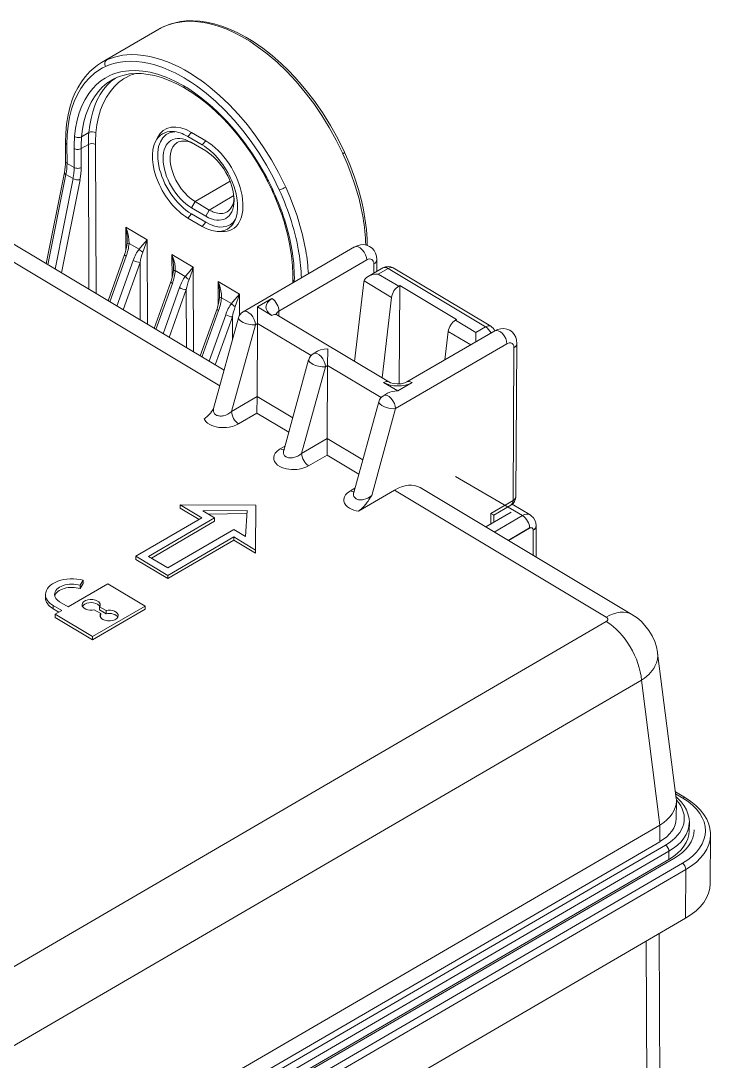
# Model space of a CAD drawing. Header units: inches. Extents: x 47316 to 59086, y 3141 to 11743.
# Drawn here: x 52944.8 to 52978.5, y 10163.8 to 10214.4 of the extents above; entities that cross this region are included whole.
import ezdxf

# ---------------------------------------------------------------- set-up
doc = ezdxf.new("R2010")
doc.units = ezdxf.units.IN
doc.header["$MEASUREMENT"] = 0

msp = doc.modelspace()

# ---------------------------------------------------------------- linework, layer by layer
at = {"color": 0, "lineweight": 15}
for p, q in [((52952.6, 10214.349), (52952.338, 10214.297)), ((52952.678, 10214.347), (52952.365, 10214.296)), ((52952.877, 10214.381), (52952.6, 10214.349)), ((52953, 10214.368), (52952.678, 10214.347)), ((52953.225, 10214.389), (52952.877, 10214.381)), ((52953.299, 10214.361), (52953, 10214.368)), ((52953.543, 10214.369), (52953.225, 10214.389)), ((52953.602, 10214.33), (52953.299, 10214.361)), ((52953.867, 10214.324), (52953.543, 10214.369)), ((52953.908, 10214.276), (52953.602, 10214.33)), ((52954.242, 10214.241), (52953.867, 10214.324)), ((52951.548, 10213.98), (52948.766, 10212.356)), ((52951.795, 10214.108), (52951.793, 10214.107)), ((52952.074, 10214.216), (52951.796, 10214.108)), ((52951.811, 10214.116), (52951.796, 10214.108)), ((52952.09, 10214.226), (52951.811, 10214.116)), ((52952.365, 10214.296), (52952.074, 10214.216)), ((52952.338, 10214.297), (52952.09, 10214.226)), ((52954.224, 10214.198), (52953.908, 10214.276)), ((52954.542, 10214.098), (52954.224, 10214.198)), ((52954.661, 10214.112), (52954.242, 10214.241)), ((52954.861, 10213.976), (52954.542, 10214.098)), ((52954.956, 10214), (52954.661, 10214.112)), ((52955.232, 10213.808), (52954.861, 10213.976)), ((52955.366, 10213.815), (52954.956, 10214)), ((52955.776, 10213.597), (52955.366, 10213.815)), ((52955.6, 10213.615), (52955.232, 10213.808)), ((52955.972, 10213.392), (52955.6, 10213.615)), ((52956.133, 10213.381), (52955.776, 10213.597)), ((52956.34, 10213.145), (52955.972, 10213.392)), ((52956.606, 10213.055), (52956.133, 10213.381)), ((52956.818, 10212.784), (52956.34, 10213.145)), ((52957.059, 10212.7), (52956.606, 10213.055)), ((52948.766, 10212.356), (52948.571, 10212.231)), ((52949.004, 10212.479), (52949.017, 10212.485)), ((52949.017, 10212.485), (52949.201, 10212.561)), ((52949.201, 10212.561), (52949.391, 10212.623)), ((52949.391, 10212.623), (52949.589, 10212.673)), ((52949.589, 10212.673), (52949.792, 10212.709)), ((52949.792, 10212.709), (52950.002, 10212.733)), ((52950.002, 10212.733), (52950.217, 10212.744)), ((52950.217, 10212.744), (52950.511, 10212.737)), ((52950.511, 10212.737), (52950.811, 10212.707)), ((52950.811, 10212.707), (52951.113, 10212.655)), ((52951.113, 10212.655), (52951.427, 10212.578)), ((52951.427, 10212.578), (52951.744, 10212.479)), ((52951.744, 10212.479), (52952.06, 10212.359)), ((52952.06, 10212.359), (52952.306, 10212.252)), ((52957.301, 10212.371), (52956.818, 10212.784)), ((52957.509, 10212.305), (52957.059, 10212.7)), ((52957.774, 10211.917), (52957.301, 10212.371)), ((52957.841, 10211.985), (52957.509, 10212.305)), ((52948.194, 10211.916), (52947.967, 10211.669)), ((52948.415, 10211.836), (52948.174, 10211.621)), ((52948.387, 10212.09), (52948.194, 10211.916)), ((52948.571, 10212.231), (52948.387, 10212.09)), ((52948.677, 10212.019), (52948.415, 10211.836)), ((52948.815, 10212.098), (52948.677, 10212.019)), ((52948.959, 10212.168), (52948.815, 10212.098)), ((52949.167, 10211.726), (52949.31, 10211.787)), ((52949.31, 10211.787), (52949.457, 10211.839)), ((52949.457, 10211.839), (52949.763, 10211.918)), ((52949.763, 10211.918), (52950.085, 10211.961)), ((52950.129, 10211.801), (52949.863, 10211.751)), ((52950.085, 10211.961), (52950.42, 10211.97)), ((52950.418, 10211.824), (52950.129, 10211.801)), ((52950.7, 10211.82), (52950.418, 10211.824)), ((52950.42, 10211.97), (52950.767, 10211.945)), ((52951.035, 10211.784), (52950.7, 10211.82)), ((52950.767, 10211.945), (52951.124, 10211.885)), ((52951.34, 10211.724), (52951.035, 10211.784)), ((52951.124, 10211.885), (52951.49, 10211.791)), ((52951.49, 10211.791), (52951.908, 10211.645)), ((52952.306, 10212.252), (52952.551, 10212.133)), ((52952.551, 10212.133), (52952.796, 10212.003)), ((52952.796, 10212.003), (52953.039, 10211.861)), ((52953.039, 10211.861), (52953.516, 10211.55)), ((52958.228, 10211.431), (52957.774, 10211.917)), ((52958.166, 10211.646), (52957.841, 10211.985)), ((52947.782, 10211.421), (52947.605, 10211.133)), ((52947.955, 10211.375), (52947.759, 10211.1)), ((52947.967, 10211.669), (52947.782, 10211.421)), ((52948.174, 10211.621), (52947.955, 10211.375)), ((52948.338, 10211.102), (52948.523, 10211.292)), ((52948.523, 10211.292), (52948.724, 10211.46)), ((52948.724, 10211.46), (52948.938, 10211.605)), ((52949.018, 10211.347), (52948.797, 10211.157)), ((52948.938, 10211.605), (52949.167, 10211.726)), ((52949.258, 10211.508), (52949.018, 10211.347)), ((52949.04, 10211.254), (52949.236, 10211.444)), ((52949.236, 10211.444), (52949.435, 10211.601)), ((52949.282, 10211.522), (52949.258, 10211.508)), ((52949.397, 10211.583), (52949.26, 10211.51)), ((52949.596, 10211.384), (52949.375, 10211.176)), ((52949.623, 10211.679), (52949.397, 10211.583)), ((52949.839, 10211.561), (52949.596, 10211.384)), ((52949.863, 10211.751), (52949.623, 10211.679)), ((52949.967, 10211.637), (52949.839, 10211.561)), ((52950.101, 10211.705), (52949.967, 10211.637)), ((52951.687, 10211.628), (52951.34, 10211.724)), ((52952.061, 10211.491), (52951.687, 10211.628)), ((52951.908, 10211.645), (52952.332, 10211.457)), ((52952.434, 10211.321), (52952.061, 10211.491)), ((52952.332, 10211.457), (52952.761, 10211.227)), ((52952.811, 10211.117), (52952.434, 10211.321)), ((52953.516, 10211.55), (52953.541, 10211.533)), ((52953.541, 10211.533), (52953.786, 10211.354)), ((52953.786, 10211.354), (52954.027, 10211.167)), ((52958.483, 10211.29), (52958.166, 10211.646)), ((52958.669, 10210.907), (52958.228, 10211.431)), ((52958.791, 10210.918), (52958.483, 10211.29)), ((52947.471, 10210.868), (52947.354, 10210.586)), ((52947.586, 10210.797), (52947.438, 10210.467)), ((52947.605, 10211.133), (52947.471, 10210.868)), ((52947.759, 10211.1), (52947.586, 10210.797)), ((52947.961, 10210.565), (52948.138, 10210.848)), ((52948.138, 10210.848), (52948.338, 10211.102)), ((52948.596, 10210.939), (52948.416, 10210.696)), ((52948.558, 10210.541), (52948.7, 10210.801)), ((52948.797, 10211.157), (52948.596, 10210.939)), ((52948.7, 10210.801), (52948.862, 10211.04)), ((52948.862, 10211.04), (52949.04, 10211.254)), ((52949.176, 10210.937), (52949, 10210.668)), ((52949.375, 10211.176), (52949.176, 10210.937)), ((52952.811, 10211.117), (52953.202, 10210.871)), ((52952.963, 10211.104), (52953.291, 10210.886)), ((52953.202, 10210.871), (52953.592, 10210.591)), ((52953.291, 10210.886), (52953.616, 10210.646)), ((52953.857, 10210.86), (52953.385, 10211.22)), ((52954.322, 10210.459), (52953.857, 10210.86)), ((52954.027, 10211.167), (52954.505, 10210.76)), ((52959.086, 10210.358), (52958.669, 10210.907)), ((52959.088, 10210.531), (52958.791, 10210.918)), ((52947.354, 10210.586), (52947.237, 10210.236)), ((52947.438, 10210.467), (52947.309, 10210.096)), ((52947.808, 10210.254), (52947.961, 10210.565)), ((52948.258, 10210.43), (52948.123, 10210.143)), ((52948.416, 10210.696), (52948.258, 10210.43)), ((52948.436, 10210.26), (52948.558, 10210.541)), ((52948.848, 10210.372), (52948.72, 10210.05)), ((52949, 10210.668), (52948.848, 10210.372)), ((52953.592, 10210.591), (52953.961, 10210.295)), ((52953.616, 10210.646), (52953.938, 10210.386)), ((52953.938, 10210.386), (52954.177, 10210.177)), ((52953.961, 10210.295), (52954.326, 10209.971)), ((52954.777, 10210.021), (52954.322, 10210.459)), ((52954.505, 10210.76), (52954.972, 10210.314)), ((52954.972, 10210.314), (52955.42, 10209.836)), ((52959.478, 10209.785), (52959.086, 10210.358)), ((52959.511, 10209.926), (52959.088, 10210.531)), ((52947.134, 10209.813), (52947.061, 10209.366)), ((52947.237, 10210.236), (52947.134, 10209.813)), ((52947.309, 10210.096), (52947.209, 10209.7)), ((52947.576, 10209.556), (52947.679, 10209.917)), ((52947.679, 10209.917), (52947.808, 10210.254)), ((52948.004, 10209.819), (52947.909, 10209.477)), ((52948.123, 10210.143), (52948.004, 10209.819)), ((52948.251, 10209.642), (52948.333, 10209.959)), ((52948.333, 10209.959), (52948.436, 10210.26)), ((52948.72, 10210.05), (52948.617, 10209.7)), ((52954.177, 10210.177), (52954.412, 10209.958)), ((52954.326, 10209.971), (52954.691, 10209.613)), ((52954.412, 10209.958), (52954.872, 10209.49)), ((52955.218, 10209.547), (52954.777, 10210.021)), ((52955.42, 10209.836), (52955.858, 10209.32)), ((52959.844, 10209.192), (52959.478, 10209.785)), ((52959.903, 10209.3), (52959.511, 10209.926)), ((52947.061, 10209.366), (52947.021, 10208.929)), ((52947.137, 10209.279), (52947.094, 10208.836)), ((52947.209, 10209.7), (52947.137, 10209.279)), ((52947.5, 10209.171), (52947.576, 10209.556)), ((52947.909, 10209.477), (52947.84, 10209.119)), ((52948.147, 10208.951), (52948.188, 10209.303)), ((52948.188, 10209.303), (52948.251, 10209.642)), ((52948.541, 10209.327), (52948.493, 10208.932)), ((52948.617, 10209.7), (52948.541, 10209.327)), ((52954.691, 10209.613), (52955.047, 10209.23)), ((52954.872, 10209.49), (52955.314, 10208.986)), ((52955.641, 10209.043), (52955.218, 10209.547)), ((52955.858, 10209.32), (52956.275, 10208.775)), ((52960.261, 10208.655), (52959.903, 10209.3)), ((52954.523, 10196.631), (52934.242, 10208.777)), ((52935.489, 10208.902), (52954.729, 10197.38)), ((52947.021, 10208.929), (52947.009, 10208.473)), ((52947.094, 10208.836), (52947.081, 10208.372)), ((52947.45, 10208.764), (52947.5, 10209.171)), ((52947.84, 10209.119), (52947.796, 10208.746)), ((52948.147, 10208.951), (52947.796, 10208.746)), ((52952.965, 10208.76), (52953.138, 10208.96)), ((52953.656, 10208.352), (52952.965, 10208.76)), ((52953.138, 10208.96), (52953.83, 10208.553)), ((52955.047, 10209.23), (52955.391, 10208.825)), ((52955.314, 10208.986), (52955.722, 10208.467)), ((52955.391, 10208.825), (52955.72, 10208.398)), ((52956.046, 10208.508), (52955.641, 10209.043)), ((52956.275, 10208.775), (52956.667, 10208.207)), ((52960.183, 10208.578), (52959.844, 10209.192)), ((52947.013, 10207.554), (52947.009, 10208.473)), ((52947.081, 10208.372), (52947.084, 10207.453)), ((52947.773, 10208.171), (52948.124, 10208.376)), ((52948.152, 10201.319), (52948.124, 10208.376)), ((52948.47, 10208.377), (52948.499, 10201.111)), ((52951.386, 10208.513), (52951.48, 10208.701)), ((52953.138, 10208.464), (52953.83, 10208.057)), ((52953.83, 10208.553), (52953.656, 10208.352)), ((52955.72, 10208.398), (52956.035, 10207.953)), ((52955.722, 10208.467), (52956.108, 10207.921)), ((52956.428, 10207.949), (52956.046, 10208.508)), ((52960.488, 10207.957), (52960.183, 10208.578)), ((52960.586, 10207.991), (52960.261, 10208.655)), ((52947.43, 10207.25), (52947.426, 10208.171)), ((52947.776, 10207.25), (52947.773, 10208.171)), ((52956.035, 10207.953), (52956.332, 10207.492)), ((52956.108, 10207.921), (52956.468, 10207.352)), ((52956.784, 10207.369), (52956.428, 10207.949)), ((52956.667, 10208.207), (52957.033, 10207.618)), ((52960.504, 10207.922), (52960.488, 10207.957)), ((52960.709, 10207.453), (52960.504, 10207.922)), ((52960.586, 10207.991), (52960.845, 10207.389)), ((52947.084, 10207.453), (52947.43, 10207.25)), ((52956.332, 10207.492), (52956.612, 10207.016)), ((52956.468, 10207.352), (52956.799, 10206.764)), ((52957.111, 10206.772), (52956.784, 10207.369)), ((52957.033, 10207.618), (52957.374, 10207.007)), ((52960.895, 10206.978), (52960.709, 10207.453)), ((52960.845, 10207.389), (52961.071, 10206.787)), ((52946.073, 10202.564), (52946.957, 10207.009)), ((52947.029, 10206.914), (52946.154, 10202.515)), ((52947.375, 10206.71), (52947.029, 10206.914)), ((52956.612, 10207.016), (52956.871, 10206.527)), ((52957.409, 10206.162), (52957.111, 10206.772)), ((52957.374, 10207.007), (52957.692, 10206.365)), ((52961.11, 10206.351), (52960.895, 10206.978)), ((52961.071, 10206.787), (52961.263, 10206.184)), ((52946.5, 10202.308), (52947.375, 10206.71)), ((52947.716, 10206.657), (52946.814, 10202.12)), ((52955.017, 10206.584), (52953.312, 10205.589)), ((52957.692, 10206.365), (52957.723, 10206.296)), ((52957.723, 10206.296), (52957.925, 10205.835)), ((52961.291, 10205.721), (52961.11, 10206.351)), ((52955.2, 10205.88), (52954.003, 10205.181)), ((52957.925, 10205.835), (52958.109, 10205.368)), ((52961.263, 10206.184), (52961.421, 10205.581)), ((52961.399, 10205.261), (52961.291, 10205.721)), ((52953.312, 10205.589), (52953.138, 10205.289)), ((52953.83, 10204.882), (52953.138, 10205.289)), ((52953.312, 10205.589), (52954.003, 10205.181)), ((52958.109, 10205.368), (52958.273, 10204.9)), ((52961.486, 10204.802), (52961.399, 10205.261)), ((52961.421, 10205.581), (52961.507, 10205.184)), ((52953.138, 10204.991), (52952.965, 10204.791)), ((52952.965, 10204.791), (52953.656, 10204.383)), ((52953.138, 10204.991), (52953.83, 10204.584)), ((52954.003, 10205.181), (52953.83, 10204.882)), ((52958.273, 10204.9), (52958.418, 10204.43)), ((52961.507, 10205.184), (52961.58, 10204.768)), ((52961.58, 10204.768), (52961.649, 10204.226)), ((52949.945, 10203.205), (52949.941, 10204.342)), ((52949.941, 10204.342), (52950.979, 10203.731)), ((52949.941, 10204.342), (52950.021, 10204.119)), ((52953.656, 10204.383), (52953.83, 10204.584)), ((52957.667, 10204.543), (52957.827, 10203.947)), ((52958.418, 10204.43), (52958.542, 10203.967)), ((52961.649, 10204.226), (52961.682, 10203.763)), ((52950.021, 10204.119), (52950.074, 10203.899)), ((52950.074, 10203.899), (52950.097, 10203.729)), ((52950.097, 10203.729), (52950.101, 10203.558)), ((52950.881, 10203.612), (52950.979, 10203.731)), ((52950.979, 10203.731), (52950.92, 10203.534)), ((52950.979, 10203.731), (52950.993, 10199.617)), ((52954.393, 10204.139), (52954.604, 10204.129)), ((52957.827, 10203.947), (52957.931, 10203.457)), ((52958.542, 10203.967), (52958.645, 10203.505)), ((52961.682, 10203.763), (52961.69, 10203.463)), ((52949.982, 10203.364), (52949.912, 10203.09)), ((52950.011, 10203.574), (52949.982, 10203.364)), ((52950.011, 10203.573), (52950.011, 10203.574)), ((52950.012, 10203.573), (52950.011, 10203.573)), ((52950.014, 10203.572), (52950.012, 10203.573)), ((52950.032, 10203.567), (52950.014, 10203.572)), ((52950.101, 10203.558), (52950.032, 10203.567)), ((52950.587, 10203.272), (52950.101, 10203.558)), ((52950.587, 10203.272), (52950.59, 10203.276)), ((52950.59, 10203.276), (52950.741, 10203.453)), ((52950.741, 10203.453), (52950.881, 10203.612)), ((52950.92, 10203.534), (52950.774, 10203.128)), ((52955.657, 10200.228), (52961.073, 10203.382)), ((52957.931, 10203.457), (52958.009, 10202.955)), ((52958.645, 10203.505), (52958.699, 10203.211)), ((52961.207, 10203.445), (52961.073, 10203.381)), ((52961.367, 10203.488), (52961.207, 10203.445)), ((52961.516, 10203.496), (52961.367, 10203.488)), ((52961.661, 10203.472), (52961.516, 10203.496)), ((52961.804, 10203.413), (52961.661, 10203.472)), ((52961.93, 10203.321), (52961.804, 10203.413)), ((52962.027, 10203.208), (52961.93, 10203.321)), ((52962.095, 10203.082), (52962.027, 10203.208)), ((52949.082, 10200.762), (52949.887, 10203.016)), ((52949.964, 10202.935), (52949.169, 10200.71)), ((52949.513, 10200.503), (52950.309, 10202.732)), ((52949.912, 10203.09), (52949.887, 10203.016)), ((52952.193, 10201.882), (52952.189, 10203.018)), ((52952.189, 10203.018), (52953.226, 10202.407)), ((52952.189, 10203.018), (52952.268, 10202.795)), ((52952.268, 10202.795), (52952.322, 10202.576)), ((52961.665, 10202.751), (52957.396, 10200.266)), ((52958.009, 10202.955), (52958.056, 10202.469)), ((52962.14, 10202.935), (52962.095, 10203.082)), ((52962.156, 10202.761), (52962.14, 10202.935)), ((52962.152, 10202.195), (52962.155, 10202.762)), ((52950.636, 10202.629), (52949.813, 10200.324)), ((52950.646, 10199.825), (52950.636, 10202.629)), ((52952.258, 10202.251), (52952.229, 10202.04)), ((52952.322, 10202.576), (52952.344, 10202.406)), ((52952.344, 10202.406), (52952.349, 10202.234)), ((52952.834, 10201.948), (52952.349, 10202.234)), ((52952.989, 10202.129), (52953.128, 10202.289)), ((52953.167, 10202.211), (52953.021, 10201.805)), ((52953.128, 10202.289), (52953.226, 10202.407)), ((52953.226, 10202.407), (52953.167, 10202.211)), ((52953.226, 10202.407), (52953.241, 10198.271)), ((52958.056, 10202.469), (52958.072, 10202.036)), ((52962.453, 10202.371), (52961.728, 10201.949)), ((52962.008, 10202.111), (52962.011, 10202.559)), ((52962.702, 10202.343), (52962.227, 10202.066)), ((52967.449, 10199.5), (52962.702, 10202.343)), ((52967.698, 10199.525), (52962.951, 10202.368)), ((52951.322, 10199.42), (52952.134, 10201.692)), ((52952.159, 10201.767), (52952.134, 10201.692)), ((52952.229, 10202.04), (52952.159, 10201.767)), ((52952.834, 10201.948), (52952.837, 10201.952)), ((52952.837, 10201.952), (52952.989, 10202.129)), ((52954.44, 10200.558), (52954.436, 10201.695)), ((52954.436, 10201.695), (52955.473, 10201.084)), ((52954.436, 10201.695), (52954.516, 10201.472)), ((52958.071, 10201.823), (52958.068, 10201.632)), ((52958.072, 10202.036), (52958.071, 10201.823)), ((52958.478, 10202.121), (52958.474, 10202.118)), ((52961.529, 10201.673), (52961.076, 10197.812)), ((52962.873, 10200.929), (52961.539, 10201.728)), ((52962.227, 10202.066), (52963.22, 10201.472)), ((52952.211, 10201.612), (52951.409, 10199.368)), ((52951.754, 10199.161), (52952.557, 10201.408)), ((52952.883, 10201.305), (52952.054, 10198.982)), ((52952.893, 10198.479), (52952.883, 10201.305)), ((52954.516, 10201.472), (52954.569, 10201.252)), ((52954.569, 10201.252), (52954.592, 10201.082)), ((52963.277, 10201.505), (52963.22, 10201.472)), ((52963.248, 10196.716), (52963.277, 10201.505)), ((52963.277, 10201.505), (52966.039, 10199.851)), ((52954.476, 10200.717), (52954.406, 10200.443)), ((52954.505, 10200.927), (52954.476, 10200.717)), ((52954.506, 10200.926), (52954.505, 10200.927)), ((52954.509, 10200.925), (52954.506, 10200.926)), ((52954.506, 10200.926), (52954.506, 10200.926)), ((52954.527, 10200.92), (52954.509, 10200.925)), ((52954.596, 10200.911), (52954.527, 10200.92)), ((52954.592, 10201.082), (52954.596, 10200.911)), ((52955.081, 10200.625), (52954.596, 10200.911)), ((52955.084, 10200.629), (52955.236, 10200.806)), ((52955.236, 10200.806), (52955.375, 10200.965)), ((52955.415, 10200.887), (52955.269, 10200.481)), ((52955.375, 10200.965), (52955.473, 10201.084)), ((52955.473, 10201.084), (52955.415, 10200.887)), ((52955.473, 10201.084), (52955.477, 10200.046)), ((52957.053, 10200.868), (52956.358, 10200.463)), ((52962.873, 10200.929), (52962.413, 10197.011)), ((52954.381, 10200.369), (52953.563, 10198.078)), ((52954.458, 10200.288), (52953.65, 10198.026)), ((52954.406, 10200.443), (52954.381, 10200.369)), ((52955.081, 10200.625), (52955.084, 10200.629)), ((52956.353, 10199.659), (52956.358, 10200.463)), ((52956.358, 10200.463), (52957.048, 10200.05)), ((52957.396, 10200.266), (52957.395, 10200.017)), ((52953.995, 10197.819), (52954.804, 10200.085)), ((52955.431, 10199.935), (52954.217, 10195.517)), ((52955.131, 10199.982), (52954.294, 10197.64)), ((52955.135, 10198.856), (52955.131, 10199.982)), ((52956.353, 10199.659), (52956.249, 10199.598)), ((52956.331, 10196.1), (52956.353, 10199.659)), ((52958.956, 10198.1), (52956.353, 10199.659)), ((52962.735, 10196.819), (52957.298, 10200.075)), ((52966.039, 10199.851), (52965.982, 10199.818)), ((52965.982, 10199.818), (52966.974, 10199.224)), ((52956.249, 10199.598), (52955.089, 10195.376)), ((52967.891, 10199.299), (52963.622, 10196.813)), ((52965.635, 10199.275), (52965.472, 10197.89)), ((52966.727, 10198.621), (52965.635, 10199.275)), ((52966.974, 10199.224), (52966.971, 10198.763)), ((52966.974, 10199.224), (52967.449, 10199.5)), ((52968.026, 10199.363), (52967.891, 10199.298)), ((52968.187, 10199.405), (52968.026, 10199.363)), ((52968.334, 10199.413), (52968.187, 10199.405)), ((52968.481, 10199.388), (52968.334, 10199.413)), ((52968.622, 10199.33), (52968.481, 10199.388)), ((52968.75, 10199.236), (52968.622, 10199.33)), ((52968.845, 10199.125), (52968.75, 10199.236)), ((52968.914, 10198.996), (52968.845, 10199.125)), ((52968.483, 10198.668), (52963.067, 10195.515)), ((52968.518, 10198.687), (52968.483, 10198.668)), ((52968.601, 10198.714), (52968.518, 10198.687)), ((52968.676, 10198.714), (52968.601, 10198.714)), ((52968.74, 10198.688), (52968.676, 10198.714)), ((52968.789, 10198.638), (52968.74, 10198.688)), ((52968.819, 10198.565), (52968.789, 10198.638)), ((52968.957, 10198.851), (52968.914, 10198.996)), ((52968.927, 10191.245), (52968.973, 10198.679)), ((52968.973, 10198.678), (52968.957, 10198.851)), ((52959.066, 10198.187), (52959.268, 10198.304)), ((52959.341, 10198.341), (52959.268, 10198.304)), ((52959.42, 10198.371), (52959.341, 10198.341)), ((52959.59, 10198.41), (52959.42, 10198.371)), ((52959.767, 10198.422), (52959.59, 10198.41)), ((52959.762, 10197.617), (52959.767, 10198.422)), ((52968.782, 10191.041), (52968.828, 10198.475)), ((52968.828, 10198.475), (52968.819, 10198.565)), ((52957.626, 10193.475), (52958.84, 10197.893)), ((52959.762, 10197.617), (52959.658, 10197.556)), ((52959.74, 10194.058), (52959.762, 10197.617)), ((52962.365, 10196.058), (52959.762, 10197.617)), ((52959.658, 10197.556), (52958.498, 10193.335)), ((52962.485, 10196.794), (52963.176, 10196.38)), ((52962.825, 10196.775), (52962.735, 10196.819)), ((52962.963, 10196.736), (52962.825, 10196.775)), ((52963.153, 10196.715), (52962.963, 10196.736)), ((52963.347, 10196.726), (52963.153, 10196.715)), ((52963.176, 10196.38), (52963.871, 10196.785)), ((52963.515, 10196.765), (52963.347, 10196.726)), ((52963.622, 10196.813), (52963.515, 10196.765)), ((52955.089, 10195.376), (52956.331, 10196.1)), ((52956.326, 10195.295), (52956.331, 10196.1)), ((52956.331, 10196.1), (52958.062, 10195.063)), ((52962.677, 10196.263), (52962.475, 10196.145)), ((52961.035, 10191.434), (52962.249, 10195.851)), ((52954.178, 10195.453), (52954.212, 10195.502)), ((52954.207, 10195.464), (52954.207, 10195.391)), ((52954.207, 10195.391), (52954.225, 10195.324)), ((52954.211, 10195.501), (52954.217, 10195.516)), ((52954.225, 10195.324), (52954.261, 10195.266)), ((52954.261, 10195.266), (52954.329, 10195.207)), ((52956.326, 10195.295), (52955.431, 10194.774)), ((52957.872, 10194.369), (52956.326, 10195.295)), ((52963.067, 10195.515), (52961.907, 10191.293)), ((52953.771, 10194.986), (52953.755, 10195.021)), ((52953.833, 10194.895), (52953.771, 10194.986)), ((52953.92, 10194.812), (52953.833, 10194.895)), ((52954.031, 10194.74), (52953.92, 10194.812)), ((52954.126, 10194.694), (52954.031, 10194.74)), ((52954.231, 10194.656), (52954.126, 10194.694)), ((52954.346, 10194.626), (52954.231, 10194.656)), ((52954.467, 10194.605), (52954.346, 10194.626)), ((52954.592, 10194.593), (52954.467, 10194.605)), ((52954.719, 10194.591), (52954.592, 10194.593)), ((52954.849, 10194.598), (52954.719, 10194.591)), ((52954.976, 10194.615), (52954.849, 10194.598)), ((52955.142, 10194.653), (52954.976, 10194.615)), ((52955.295, 10194.707), (52955.142, 10194.653)), ((52955.431, 10194.774), (52955.295, 10194.707)), ((52957.398, 10193.521), (52957.46, 10193.56)), ((52957.46, 10193.56), (52957.685, 10193.691)), ((52958.498, 10193.335), (52959.74, 10194.058)), ((52959.735, 10193.253), (52959.74, 10194.058)), ((52959.74, 10194.058), (52961.471, 10193.021)), ((52957.139, 10193.143), (52957.162, 10193.243)), ((52957.145, 10193.043), (52957.139, 10193.143)), ((52957.162, 10193.243), (52957.214, 10193.343)), ((52957.214, 10193.343), (52957.294, 10193.436)), ((52957.294, 10193.436), (52957.398, 10193.521)), ((52957.616, 10193.422), (52957.616, 10193.35)), ((52957.616, 10193.35), (52957.634, 10193.283)), ((52957.62, 10193.459), (52957.626, 10193.475)), ((52957.634, 10193.283), (52957.67, 10193.224)), ((52957.67, 10193.224), (52957.738, 10193.166)), ((52959.735, 10193.253), (52958.84, 10192.733)), ((52961.281, 10192.328), (52959.735, 10193.253)), ((52957.18, 10192.944), (52957.145, 10193.043)), ((52957.242, 10192.854), (52957.18, 10192.944)), ((52957.329, 10192.771), (52957.242, 10192.854)), ((52957.44, 10192.698), (52957.329, 10192.771)), ((52957.535, 10192.653), (52957.44, 10192.698)), ((52957.64, 10192.615), (52957.535, 10192.653)), ((52957.755, 10192.584), (52957.64, 10192.615)), ((52957.876, 10192.563), (52957.755, 10192.584)), ((52958.001, 10192.552), (52957.876, 10192.563)), ((52958.128, 10192.549), (52958.001, 10192.552)), ((52958.258, 10192.557), (52958.128, 10192.549)), ((52958.385, 10192.574), (52958.258, 10192.557)), ((52958.551, 10192.612), (52958.385, 10192.574)), ((52958.704, 10192.665), (52958.551, 10192.612)), ((52958.84, 10192.733), (52958.704, 10192.665)), ((52969.242, 10190.307), (52965.992, 10192.213)), ((52960.869, 10191.518), (52961.094, 10191.65)), ((52961.263, 10190.525), (52963.016, 10191.545)), ((52973.321, 10185.374), (52963.016, 10191.545)), ((52964.263, 10191.67), (52974.568, 10185.499)), ((52960.55, 10191.115), (52960.576, 10191.215)), ((52960.552, 10191.014), (52960.55, 10191.115)), ((52960.576, 10191.215), (52960.632, 10191.314)), ((52960.632, 10191.314), (52960.715, 10191.406)), ((52960.715, 10191.406), (52960.823, 10191.49)), ((52960.823, 10191.49), (52960.869, 10191.518)), ((52961.025, 10191.381), (52961.025, 10191.308)), ((52961.025, 10191.308), (52961.043, 10191.241)), ((52961.029, 10191.418), (52961.035, 10191.433)), ((52961.043, 10191.241), (52961.079, 10191.183)), ((52961.079, 10191.183), (52961.147, 10191.124)), ((52961.824, 10191.164), (52961.765, 10191.072)), ((52961.907, 10191.293), (52961.824, 10191.164)), ((52967.704, 10190.414), (52968.782, 10191.041)), ((52952.582, 10190.838), (52952.581, 10190.679)), ((52953.509, 10190.123), (52952.581, 10190.679)), ((52953.644, 10190.201), (52952.582, 10190.838)), ((52952.582, 10190.838), (52956.268, 10190.812)), ((52953.698, 10190.539), (52955.845, 10190.565)), ((52954.267, 10190.198), (52953.698, 10190.539)), ((52955.845, 10190.565), (52955.769, 10189.298)), ((52956.268, 10190.812), (52956.259, 10188.635)), ((52960.583, 10190.915), (52960.552, 10191.014)), ((52960.641, 10190.824), (52960.583, 10190.915)), ((52960.725, 10190.74), (52960.641, 10190.824)), ((52960.833, 10190.666), (52960.725, 10190.74)), ((52960.927, 10190.618), (52960.833, 10190.666)), ((52961.03, 10190.579), (52960.927, 10190.618)), ((52961.144, 10190.547), (52961.03, 10190.579)), ((52961.263, 10190.525), (52961.144, 10190.547)), ((52961.337, 10190.574), (52961.263, 10190.525)), ((52961.434, 10190.656), (52961.337, 10190.574)), ((52961.526, 10190.753), (52961.434, 10190.656)), ((52961.614, 10190.859), (52961.526, 10190.753)), ((52967.847, 10190.338), (52968.684, 10190.824)), ((52969.616, 10190.345), (52968.737, 10190.86)), ((52950.429, 10188.33), (52953.644, 10190.201)), ((52951.053, 10188.326), (52954.267, 10190.198)), ((52951.186, 10188.246), (52954.266, 10190.039)), ((52953.957, 10190.384), (52955.835, 10190.407)), ((52954.267, 10190.198), (52954.266, 10190.039)), ((52967.461, 10189.755), (52968.689, 10190.469)), ((52967.701, 10189.894), (52967.704, 10190.414)), ((52967.704, 10190.414), (52967.828, 10190.346)), ((52967.828, 10190.346), (52967.845, 10190.338)), ((52967.845, 10190.338), (52967.847, 10190.338)), ((52967.845, 10189.978), (52967.848, 10190.338)), ((52967.871, 10189.509), (52969.242, 10190.307)), ((52969.673, 10190.306), (52969.616, 10190.345)), ((52969.779, 10190.202), (52969.673, 10190.306)), ((52969.845, 10190.095), (52969.779, 10190.202)), ((52969.893, 10189.953), (52969.845, 10190.095)), ((52955.199, 10189.639), (52951.985, 10187.768)), ((52955.769, 10189.298), (52955.199, 10189.639)), ((52969.589, 10189.707), (52968.55, 10189.103)), ((52969.588, 10189.694), (52968.56, 10189.096)), ((52969.768, 10188.373), (52969.763, 10189.609)), ((52969.767, 10188.373), (52969.763, 10189.597)), ((52969.908, 10189.814), (52969.893, 10189.953)), ((52969.908, 10189.814), (52969.914, 10188.286)), ((52969.908, 10189.801), (52969.913, 10188.286)), ((52955.196, 10189.113), (52951.982, 10187.242)), ((52955.197, 10189.271), (52951.983, 10187.4)), ((52955.197, 10189.271), (52955.196, 10189.113)), ((52956.258, 10188.477), (52955.196, 10189.113)), ((52956.259, 10188.635), (52955.197, 10189.271)), ((52956.259, 10188.635), (52956.258, 10188.477)), ((52950.429, 10188.33), (52950.428, 10188.172)), ((52951.982, 10187.242), (52950.428, 10188.172)), ((52951.983, 10187.4), (52950.429, 10188.33)), ((52951.985, 10187.768), (52951.053, 10188.326)), ((52947.138, 10185.87), (52949.067, 10186.994)), ((52947.871, 10187.006), (52947.726, 10186.759)), ((52947.872, 10187.164), (52947.727, 10186.917)), ((52947.872, 10187.164), (52947.871, 10187.006)), ((52949.067, 10186.994), (52950.88, 10185.908)), ((52951.983, 10187.4), (52951.982, 10187.242)), ((52946.035, 10186.32), (52946.036, 10186.478)), ((52947.727, 10186.917), (52947.726, 10186.759)), ((52946.725, 10186.117), (52947.138, 10185.87)), ((52946.413, 10185.776), (52946.414, 10185.934)), ((52946.69, 10185.61), (52946.413, 10185.776)), ((52946.825, 10185.688), (52946.414, 10185.934)), ((52946.512, 10185.506), (52946.511, 10185.347)), ((52946.512, 10185.506), (52946.825, 10185.688)), ((52948.324, 10184.42), (52946.512, 10185.506)), ((52950.879, 10185.75), (52948.323, 10184.262)), ((52950.88, 10185.908), (52948.324, 10184.42)), ((52948.721, 10185.538), (52948.41, 10185.724)), ((52948.671, 10185.876), (52948.67, 10185.718)), ((52948.67, 10185.718), (52948.981, 10185.531)), ((52948.671, 10185.876), (52948.982, 10185.69)), ((52948.721, 10185.538), (52948.72, 10185.38)), ((52948.982, 10185.69), (52948.981, 10185.531)), ((52950.88, 10185.908), (52950.879, 10185.75)), ((52974.567, 10185.499), (52974.818, 10185.328)), ((52910.361, 10148.494), (52973.32, 10185.149)), ((52948.323, 10184.262), (52946.511, 10185.347)), ((52973.32, 10185.149), (52973.369, 10185.189)), ((52973.37, 10185.333), (52973.321, 10185.374)), ((52973.369, 10185.189), (52973.396, 10185.236)), ((52973.396, 10185.286), (52973.37, 10185.333)), ((52973.396, 10185.236), (52973.396, 10185.286)), ((52974.818, 10185.328), (52975.009, 10185.167)), ((52975.009, 10185.167), (52975.201, 10184.969)), ((52975.201, 10184.969), (52975.394, 10184.718)), ((52975.394, 10184.718), (52975.552, 10184.451)), ((52975.552, 10184.451), (52975.674, 10184.177)), ((52948.324, 10184.42), (52948.323, 10184.262)), ((52975.674, 10184.177), (52975.756, 10183.919)), ((52975.756, 10183.919), (52975.809, 10183.656)), ((52975.824, 10183.482), (52975.807, 10183.312)), ((52975.809, 10183.656), (52975.817, 10183.604)), ((52976.722, 10176.539), (52975.816, 10183.608)), ((52975.688, 10182.981), (52975.626, 10182.874)), ((52975.761, 10183.144), (52975.688, 10182.981)), ((52975.807, 10183.312), (52975.761, 10183.144)), ((52975.382, 10182.578), (52975.182, 10182.402)), ((52975.553, 10182.771), (52975.382, 10182.578)), ((52975.626, 10182.874), (52975.553, 10182.771)), ((52975.029, 10182.293), (52912.07, 10145.638)), ((52975.182, 10182.402), (52975.029, 10182.293)), ((52975.029, 10182.293), (52975.932, 10175.251)), ((52976.68, 10176.867), (52977.168, 10176.575)), ((52977.043, 10176.562), (52976.692, 10176.773)), ((52976.747, 10176.591), (52976.712, 10176.621)), ((52976.725, 10175.572), (52976.73, 10176.413)), ((52976.956, 10176.381), (52976.747, 10176.591)), ((52977.104, 10176.186), (52976.956, 10176.381)), ((52977.168, 10176.575), (52977.437, 10176.397)), ((52977.437, 10176.397), (52977.676, 10176.205)), ((52977.217, 10175.99), (52977.104, 10176.186)), ((52977.295, 10175.795), (52977.217, 10175.99)), ((52977.676, 10176.205), (52977.888, 10175.992)), ((52977.888, 10175.992), (52978.066, 10175.766)), ((52977.347, 10175.571), (52977.295, 10175.795)), ((52977.361, 10175.37), (52977.347, 10175.571)), ((52977.358, 10174.975), (52977.361, 10175.37)), ((52978.066, 10175.766), (52978.205, 10175.532)), ((52978.205, 10175.532), (52978.303, 10175.298)), ((52975.926, 10175.248), (52912.029, 10138.046)), ((52975.926, 10175.248), (52975.921, 10174.441)), ((52975.932, 10175.251), (52975.926, 10175.248)), ((52978.303, 10175.298), (52978.36, 10175.086)), ((52978.36, 10175.086), (52978.387, 10174.866)), ((52978.387, 10174.866), (52978.389, 10174.771)), ((52975.921, 10174.441), (52912.024, 10137.24)), ((52978.389, 10174.771), (52978.375, 10172.398)), ((52912.3, 10137.074), (52976.197, 10174.276)), ((52976.369, 10173.975), (52912.472, 10136.773)), ((52976.369, 10173.975), (52976.366, 10173.579)), ((52912.469, 10136.378), (52976.366, 10173.579)), ((52912.779, 10135.987), (52977.024, 10173.391)), ((52976.61, 10173.623), (52949.921, 10158.094)), ((52977.195, 10173.09), (52912.95, 10135.686)), ((52977.18, 10170.717), (52977.195, 10173.09)), ((52912.935, 10133.313), (52977.18, 10170.717)), ((52975.947, 10154.988), (52975.893, 10169.968)), ((52975.947, 10155.001), (52975.893, 10169.968)), ((52975.313, 10155.166), (52975.261, 10169.6)), ((52975.313, 10155.166), (52975.261, 10169.6))]:
    msp.add_line(p, q, dxfattribs=at)
for centre, radius, start, end in [((52952.926, 10211.62), 2.733, 114.5141, 120.2897), ((52952.905, 10211.663), 2.685, 114.4879, 120.2785), ((52952.989, 10211.519), 2.852, 114.4136, 117.8377), ((52950.145, 10209.996), 2.733, 114.6714, 120.2891), ((52951.091, 10209.568), 2.355, 106.6697, 114.8534), ((52949.104, 10204.97), 7.248, 57.8215, 59.6935), ((52954.057, 10208.204), 6.63, 175.1529, 180.29), ((52954.203, 10208.203), 6.43, 175.16, 180.2874), ((52954.554, 10208.408), 6.43, 175.16, 180.2874), ((52954.676, 10208.408), 6.205, 175.1523, 180.2895), ((52944.263, 10207.564), 2.75, 348.3697, 359.7881), ((52944.359, 10207.46), 2.726, 348.4448, 359.8567), ((52944.704, 10207.256), 2.726, 348.4448, 359.8567), ((52944.778, 10207.259), 2.998, 348.4231, 359.8338), ((52945.427, 10200.744), 12.867, 26.7564, 27.8949), ((52945.714, 10200.889), 12.5, 20.227, 26.8106), ((52945.544, 10200.79), 12.742, 20.2227, 26.808), ((52946.615, 10201.228), 11.538, 16.6966, 20.1934), ((52954.722, 10206.386), 1.403, 239.178, 250.1832), ((52946.428, 10201.123), 11.797, 16.6974, 20.1901), ((52952.396, 10203.241), 9.224, 1.5008, 9.7456), ((52946.735, 10203.647), 3.281, 0.7403, 12.2209), ((52948.531, 10203.682), 1.484, 355.8147, 0.2771), ((52947.669, 10203.772), 2.442, 339.9585, 354.9597), ((52951.003, 10203.621), 0.543, 219.9826, 245.0657), ((52949.395, 10201.591), 9.444, 2.928, 9.874), ((52953.816, 10202.024), 3.237, 160.0461, 169.2306), ((52948.982, 10202.324), 3.281, 0.7403, 12.2209), ((52948.796, 10201.57), 9.694, 1.8047, 9.0523), ((52949.603, 10201.619), 8.889, 1.6604, 9.5558), ((52949.916, 10202.449), 2.442, 339.9585, 354.9597), ((52950.778, 10202.359), 1.484, 355.8147, 0.2771), ((52962.7, 10201.947), 0.49, 59.0806, 120.2111), ((52953.25, 10202.298), 0.543, 219.9826, 245.0657), ((52956.061, 10200.701), 3.235, 160.0427, 169.2339), ((52951.229, 10201), 3.281, 0.7403, 12.2209), ((52961.981, 10201.621), 0.456, 166.3826, 173.411), ((52952.163, 10201.125), 2.442, 339.9585, 354.9597), ((52953.025, 10201.035), 1.484, 355.8147, 0.2771), ((52955.498, 10200.974), 0.543, 219.9826, 245.0657), ((52958.309, 10199.377), 3.235, 160.0427, 169.2339), ((52955.904, 10199.805), 0.49, 120.2111, 164.6363), ((52957.41, 10200.281), 0.235, 222.6206, 241.4292), ((52967.446, 10199.104), 0.49, 23.6631, 59.0642), ((52959.313, 10197.763), 0.49, 120.2111, 164.6363), ((52962.722, 10195.722), 0.49, 120.2111, 164.6363), ((52953.27, 10195.825), 0.938, 301.1216, 314.3493), ((52952.646, 10196.465), 1.833, 314.3121, 322.7641), ((52951.654, 10197.252), 3.099, 322.2682, 324.5215), ((52954.552, 10195.422), 0.348, 164.359, 173.1765), ((52954.522, 10195.55), 0.393, 240.6851, 265.1143), ((52954.55, 10195.797), 0.642, 264.4928, 283.0431), ((52954.49, 10196.046), 0.898, 283.2115, 311.8447), ((52957.963, 10193.38), 0.35, 164.3662, 173.1237), ((52957.93, 10193.508), 0.392, 240.6525, 265.125), ((52957.959, 10193.756), 0.643, 264.4998, 283.0372), ((52957.899, 10194.004), 0.898, 283.2078, 311.8495), ((52961.372, 10191.339), 0.35, 164.3646, 173.1075), ((52961.339, 10191.465), 0.391, 240.6238, 265.1454), ((52961.368, 10191.717), 0.645, 264.5129, 283.0129), ((52961.308, 10191.962), 0.898, 283.2158, 311.8511), ((52958.755, 10193.057), 3.606, 322.4448, 326.5963), ((52968.437, 10191.248), 0.49, 300.2111, 359.6458), ((52974.914, 10183.488), 0.91, 359.651, 7.3138), ((52975.785, 10176.419), 0.945, 359.6434, 7.3122)]:
    msp.add_arc(centre, radius, start, end, dxfattribs=at)
for centre, major_axis, ratio, start_param, end_param in [((52949.133, 10212.27), (0.101, -0.223), 0.81916, 3.226286, 4.797083), ((52952.506, 10205.858), (3.857, -6.144), 0.597808, 2.614494, 3.060241), ((52952.563, 10207.558), (3.841, -4.342), 0.566939, 1.959701, 2.485974), ((52952.934, 10211.328), (-0.124, -0.212), 0.576401, 5.508599, 6.282004), ((52953.138, 10206.877), (1.297, -2.222), 0.571548, 2.345531, 3.497323), ((52947.624, 10208.866), (0.244, -0.021), 0.637539, 3.977434, 5.548231), ((52948.319, 10208.831), (0.244, -0.021), 0.637539, 0.835842, 2.406638), ((52953.138, 10206.876), (-1.174, 2.01), 0.571543, 5.997456, 8.628723), ((52952.965, 10206.775), (-1.235, 2.116), 0.571543, 5.927468, 6.638917), ((52953.138, 10206.876), (0.988, -1.693), 0.571543, 2.370925, 5.487131), ((52952.965, 10206.775), (-1.235, 2.116), 0.571543, 5.487131, 5.927468), ((52947.254, 10208.474), (-0.245, -0.001), 0.583772, 0.000027, 0.780933), ((52948.297, 10208.275), (0.245, 0.001), 0.583772, 0.780933, 2.351729), ((52952.965, 10206.775), (-1.235, 2.116), 0.571543, 0.355731, 2.345538), ((52953.312, 10206.978), (-0.865, 1.481), 0.571543, 0.000002, 2.345538), ((52953.312, 10206.978), (-0.865, 1.481), 0.571543, 5.68958, 6.283187), ((52953.312, 10206.978), (-0.865, 1.481), 0.571543, 5.57332, 5.68958), ((52953.138, 10206.876), (0.988, -1.693), 0.571543, 2.345538, 2.370925), ((52953.656, 10206.368), (-1.235, 2.116), 0.571543, 3.497324, 5.487131), ((52953.83, 10206.469), (1.297, -2.222), 0.571543, 5.927466, 8.628723), ((52947.6, 10208.272), (0.245, 0.001), 0.583772, 3.922525, 5.493322), ((52953.83, 10206.469), (0.988, -1.693), 0.571548, 0.770652, 2.345531), ((52960.364, 10207.889), (0.223, 0.102), 0.140598, 5.327706, 6.28324), ((52947.258, 10207.555), (-0.245, -0.001), 0.583772, 0.000046, 0.780933), ((52947.604, 10207.351), (0.245, 0.001), 0.583772, 3.922525, 5.493322), ((52947.197, 10206.962), (-0.24, 0.048), 0.419259, 0, 0.883692), ((52947.543, 10206.758), (0.24, -0.048), 0.419259, 4.025285, 5.594927), ((52957.583, 10206.263), (0.223, 0.102), 0.140766, 3.756926, 5.327723), ((52954.003, 10206.571), (0.865, -1.481), 0.571543, 0.000002, 0.699321), ((52953.575, 10204.979), (3.436, -6.556), 0.535596, 1.016725, 1.471594), ((52953.83, 10206.469), (0.988, -1.693), 0.571543, 5.487131, 7.053831), ((52957.674, 10205.296), (0.23, 0.085), 0.244257, 3.141695, 3.771903), ((52953.83, 10206.469), (-1.174, 2.01), 0.571543, 2.345538, 3.42732), ((52954.003, 10206.571), (0.865, -1.481), 0.571543, 5.68958, 6.283187), ((52953.656, 10206.368), (-1.235, 2.116), 0.571543, 2.345538, 2.785875), ((52953.656, 10206.368), (-1.235, 2.116), 0.571543, 2.785875, 3.497324), ((52957.901, 10204.613), (0.235, 0.07), 0.319885, 3.141593, 3.789149), ((52934.406, 10210.383), (23.099, -11.385), 0.480332, 0.221714, 0.420006), ((52950.655, 10202.528), (-0.313, -0.979), 0.382312, 3.979279, 4.626067), ((52961.32, 10202.958), (-0.247, 0.423), 0.570653, 3.909887, 6.28445), ((52950.117, 10202.933), (-0.231, 0.082), 0.253261, 0, 0.934383), ((52950.463, 10202.73), (0.231, -0.082), 0.253261, 4.075976, 5.644878), ((52961.663, 10202.356), (-0.252, -0.42), 0.570653, 2.373299, 3.944095), ((52961.665, 10202.765), (0.49, -0.003), 0.590516, 5.497787, 6.283185), ((52952.503, 10202.232), (0.244, -0.018), 0.049623, 3.14158, 4.034619), ((52962.7, 10201.947), (-0.247, 0.423), 0.570653, 5.480683, 6.283268), ((52962.7, 10201.947), (-0.252, -0.42), 0.570653, 3.14151, 3.944095), ((52952.365, 10201.61), (-0.231, 0.082), 0.253261, 0, 0.934383), ((52952.902, 10201.204), (-0.313, -0.979), 0.382312, 3.979279, 4.626067), ((52958.316, 10201.818), (-0.245, 0.005), 0.598711, 6.283134, 7.077763), ((52991.844, 10181.029), (-24.088, 41.258), 0.571543, 0.753021, 0.75411), ((52962.224, 10201.671), (0.692, -0.004), 0.570899, 2.37264, 3.006418), ((52962.225, 10201.671), (0.693, -0.004), 0.570663, 1.570858, 2.373328), ((52952.71, 10201.406), (0.231, -0.082), 0.253261, 4.075976, 5.644878), ((52963.217, 10201.077), (0.252, 0.42), 0.570653, 0.802502, 2.238408), ((52957.744, 10200.455), (0.98, -0.006), 0.590516, 2.356194, 3.926991), ((52957.051, 10200.473), (0.247, -0.423), 0.570653, 0.768294, 2.33909), ((52954.612, 10200.286), (-0.231, 0.082), 0.253261, 0, 0.934383), ((52955.15, 10199.881), (-0.313, -0.979), 0.382312, 3.979279, 4.626067), ((52955.904, 10199.805), (-0.247, 0.423), 0.570653, 3.909887, 6.283268), ((52957.741, 10200.059), (-0.49, 0.003), 0.590516, 5.497787, 6.140626), ((52954.958, 10200.083), (-0.231, 0.082), 0.253261, 0.934383, 2.503286), ((52955.904, 10199.805), (0.472, -0.13), 0.359946, 3.141678, 4.054244), ((52955.904, 10199.805), (-0.472, 0.13), 0.359946, 0.912651, 2.483447), ((52957.046, 10199.654), (0.252, 0.42), 0.570653, 6.283102, 7.085688), ((52965.979, 10199.423), (0.252, 0.42), 0.570653, 0.802502, 2.238408), ((52967.446, 10199.105), (-0.252, -0.42), 0.570653, 3.14151, 3.944095), ((52967.446, 10199.105), (-0.247, 0.423), 0.570653, 4.596834, 5.480683), ((52968.138, 10198.875), (-0.247, 0.423), 0.570653, 3.909887, 6.28582), ((52968.483, 10198.682), (0.49, -0.003), 0.590516, 5.497787, 6.283185), ((52959.313, 10197.763), (0.247, -0.423), 0.570653, 0.768294, 3.141676), ((52959.313, 10197.763), (-0.472, 0.13), 0.359946, 0.000085, 0.912651), ((52959.313, 10197.763), (0.472, -0.13), 0.359946, 4.054244, 5.62504), ((52962.483, 10196.398), (0.252, 0.42), 0.570653, 6.283102, 7.085688), ((52963.181, 10197.199), (0.98, -0.006), 0.590516, 3.926991, 5.497787), ((52963.869, 10196.39), (-0.247, 0.423), 0.570653, 5.480683, 6.283268), ((52962.722, 10195.722), (0.247, -0.423), 0.570653, 0.768294, 3.141676), ((52963.174, 10195.984), (0.693, -0.005), 0.570998, 1.571575, 2.37348), ((52962.722, 10195.722), (0.472, -0.13), 0.359946, 3.141678, 5.62504), ((52955.434, 10195.17), (-0.247, 0.423), 0.570653, 0.768294, 2.33909), ((52957.462, 10193.955), (0.247, -0.423), 0.570653, 5.480683, 6.015398), ((52958.843, 10193.128), (-0.247, 0.423), 0.570653, 0.768294, 2.33909), ((52963.004, 10189.568), (1.259, 2.102), 0.570653, 0, 0.802502), ((52960.871, 10191.914), (0.247, -0.423), 0.570653, 5.480683, 6.015398), ((52968.437, 10191.248), (0.247, -0.423), 0.570653, 0.000083, 0.768294), ((52968.437, 10191.248), (0.49, -0.003), 0.590516, 5.497787, 6.283185), ((52969.244, 10189.711), (0.372, 0.634), 0.577428, 6.283123, 7.080347), ((52969.244, 10189.909), (0.246, -0.424), 0.57048, 0.779687, 2.350483), ((52969.589, 10189.495), (-0.124, -0.211), 0.577428, 2.367958, 3.938755), ((52969.589, 10189.508), (-0.124, -0.211), 0.577428, 2.367958, 3.938755), ((52969.418, 10189.812), (0.49, 0.002), 0.584062, 5.491734, 6.283221), ((52969.418, 10189.799), (0.49, 0.002), 0.584063, 5.491734, 6.283221), ((52947.332, 10186.47), (-1.296, 0.008), 0.590516, 4.286839, 6.284195), ((52947.332, 10186.47), (0.855, -0.005), 0.590516, 1.094515, 3.141593), ((52947.332, 10186.47), (-1.296, 0.008), 0.590516, 0.00101, 0.786804), ((52947.332, 10186.47), (0.855, -0.005), 0.590516, 3.141593, 3.926991), ((52947.331, 10186.312), (0.855, -0.005), 0.590516, 1.094515, 2.984376), ((52947.331, 10186.312), (-1.296, 0.008), 0.590516, 0.00101, 0.786804), ((52948.257, 10185.97), (-0.443, 0.003), 0.590516, 3.926991, 6.283185), ((52948.257, 10185.97), (-0.443, 0.003), 0.590516, 0, 1.928196), ((52948.256, 10185.812), (-0.443, 0.003), 0.590516, 3.926991, 5.975849), ((52948.256, 10185.812), (-0.443, 0.003), 0.590516, 3.448941, 3.926991), ((52948.257, 10185.97), (-0.443, 0.003), 0.590516, 3.141593, 3.926991), ((52948.257, 10185.97), (-0.443, 0.003), 0.590516, 2.784193, 3.141593), ((52949.135, 10185.444), (-0.443, 0.003), 0.590516, 5.925785, 6.283185), ((52949.134, 10185.286), (-0.443, 0.003), 0.590516, 3.448929, 5.069789), ((52949.135, 10185.444), (-0.443, 0.003), 0.590516, 3.141593, 5.069789), ((52973.309, 10183.397), (-1.259, -2.102), 0.570653, 3.142214, 3.944095), ((52949.135, 10185.444), (-0.443, 0.003), 0.590516, 6.283185, 7.068583), ((52949.134, 10185.286), (-0.443, 0.003), 0.590516, 5.925785, 5.975864), ((52949.135, 10185.444), (-0.443, 0.003), 0.590516, 0.785398, 3.141593), ((52973.307, 10183.172), (-1.233, 2.117), 0.570653, 3.986474, 5.480683), ((52974.01, 10176.311), (2.718, 0.165), 0.588804, 5.461296, 6.243786), ((52974.005, 10175.589), (3.111, -0.019), 0.590516, 5.497787, 6.791568), ((52974.348, 10174.993), (3.797, -0.023), 0.590516, 5.497787, 7.068583), ((52977.042, 10176.365), (0.126, 0.21), 0.570653, 6.283102, 7.085688), ((52974.006, 10175.589), (2.719, -0.017), 0.590522, 5.497709, 6.283154), ((52974.004, 10175.391), (-3.356, 0.021), 0.590516, 2.356194, 3.141593), ((52974.001, 10174.996), (3.357, -0.021), 0.590457, 5.497923, 6.283178), ((52974.263, 10174.999), (3.332, 0.012), 0.584062, 5.491734, 6.283221), ((52974.347, 10174.796), (-4.042, 0.025), 0.590516, 2.356194, 3.141593), ((52976.196, 10174.078), (-0.123, 0.212), 0.570653, 3.909887, 5.480683), ((52977.022, 10173.193), (0.123, -0.212), 0.570653, 0.768294, 2.33909), ((52974.333, 10172.423), (4.041, -0.025), 0.590556, 5.497628, 6.28313)]:
    msp.add_ellipse(centre, major_axis=major_axis, ratio=ratio, start_param=start_param, end_param=end_param, dxfattribs=at)

doc.saveas('drawing.dxf')
